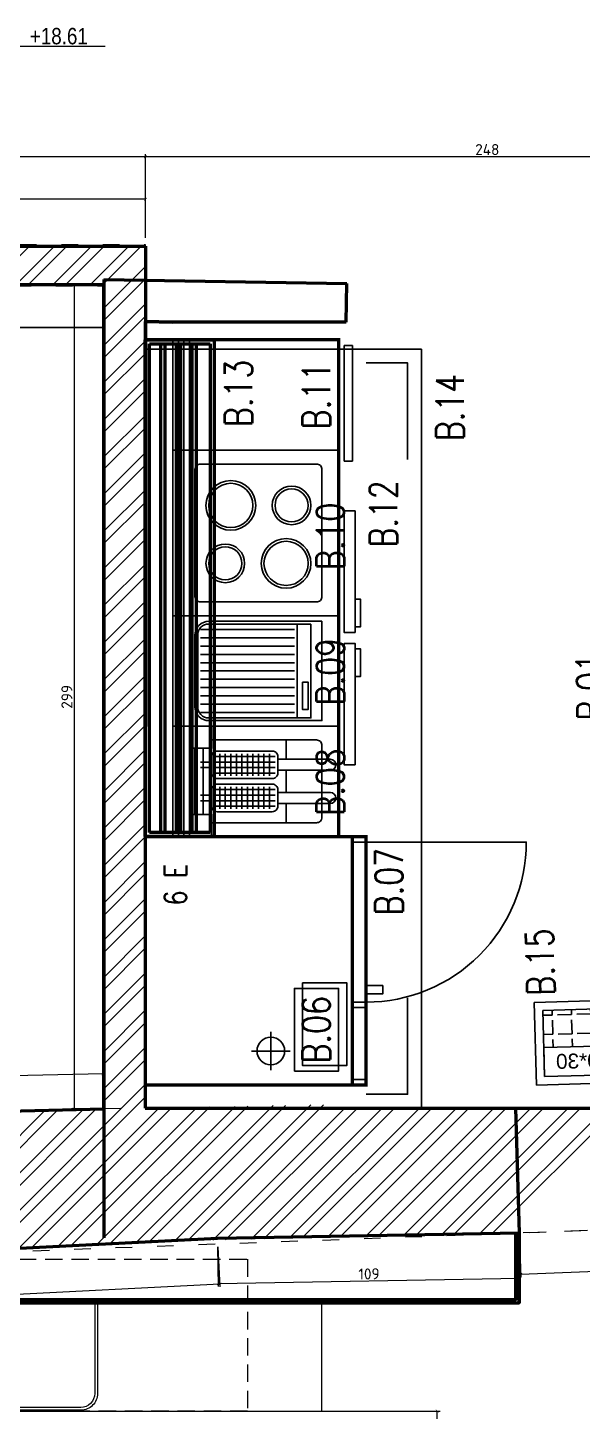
# Model space of a CAD drawing. Header units: inches. Extents: x -10121 to 9010, y 58067 to 62726.
# Drawn here: x -1841 to -1640, y 61299 to 61800 of the extents above; entities that cross this region are included whole.
import ezdxf
from ezdxf.enums import TextEntityAlignment as Align

# ---------------------------------------------------------------- set-up
doc = ezdxf.new("R2010")
doc.units = ezdxf.units.IN
doc.linetypes.add('ACAD_ISO03W100', pattern=[30, 12, -18])
doc.linetypes.add('HIDDEN', pattern=[9.525, 6.35, -3.175])
for name, color, linetype in [('-DWG_ANA', 7, 'Continuous'), ('-DWG_DETAY1', 7, 'Continuous'), ('-DWG_DETAY2', 7, 'Continuous'), ('-DWG_DETAY4', 7, 'Continuous'), ('DVL-C', 7, 'Continuous'), ('Kıtc-002 Çizgi', 7, 'Continuous'), ('Kıtc-028 Yer Izgarası', 252, 'Continuous'), ('NO', 7, 'Continuous'), ('NO-C', 7, 'Continuous'), ('PLAN', 9, 'Continuous')]:
    doc.layers.add(name, color=color, linetype=linetype)
for name, color, linetype, lineweight in [('A-DUVAR 0.20', 41, 'Continuous', 20), ('A-DUVAR 0.50', 40, 'Continuous', 50), ('Auto-Metal', 71, 'Continuous', 18), ('Auto-Olcu', 33, 'Continuous', 15), ('Auto-Silik', 251, 'Continuous', 5), ('Auto-Silik_Cizgiler', 47, 'Continuous', 9), ('Auto-SilikCizgiler', 251, 'Continuous', 9), ('Auto-Tefris', 32, 'Continuous', 9), ('OLCU+KOT', 70, 'Continuous', 20)]:
    doc.layers.add(name, color=color, linetype=linetype, lineweight=lineweight)
doc.styles.add('1-20', font='isocpeur.ttf', dxfattribs={"height": 4})
doc.styles.add('ROMANS', font='romans.shx', dxfattribs={"width": 0.8})
doc.styles.get("Standard").update_dxf_attribs({"font": 'arial.ttf'})
doc.styles.add('STYLE1', font='technic_.ttf')
doc.styles.add('TROMANS', font='romanstw.shx', dxfattribs={"width": 0.8})
doc.dimstyles.new('ölçü 1_20', dxfattribs={"dimtxt": 4, "dimasz": 1, "dimexe": 1, "dimexo": 3, "dimtad": 1, "dimdec": 0, "dimtxsty": '1-20', "dimblk": 'ARCHTICK', "dimcen": 1.5, "dimclrd": 256, "dimclre": 256, "dimclrt": 256, "dimadec": 0, "dimazin": 0, "dimtfac": 1, "dimtdec": 0, "dimtmove": 0, "dimatfit": 3, "dimldrblk": 'ARCHTICK', "dimfxl": 1, "dimlwd": -1, "dimlwe": -1, "dimarcsym": 0})

# ---------------------------------------------------------------- blocks, each defined once
blk = doc.blocks.new('_ARCHTICK')
at = {"color": 0, "linetype": 'ByBlock', "const_width": 0.15}
blk.add_lwpolyline([(-0.5, -0.5), (0.5, 0.5)], dxfattribs=at)
blk = doc.blocks.new('*D146')
at = {"layer": 'Auto-Olcu', "ltscale": 5, "transparency": 16777216}
for p, q in [((-1662.4, 61360.22), (-1661.9, 61347.24)), ((-1565.09, 61363.94), (-1564.59, 61350.96)), ((-1564.63, 61351.96), (-1661.94, 61348.24))]:
    blk.add_line(p, q, dxfattribs=at)
at = {"layer": 'DEFPOINTS', "color": 0, "ltscale": 5, "transparency": 16777216}
for p in [(-1565.2, 61366.94), (-1662.52, 61363.22), (-1661.94, 61348.24)]:
    blk.add_point(p, dxfattribs=at)
at = {"layer": 'Auto-Olcu', "ltscale": 5, "transparency": 16777216}
for p, rotation in [((-1564.63, 61351.96), 2.1900749773088), ((-1661.94, 61348.24), 182.1900749773088)]:
    blk.add_blockref('_ARCHTICK', p, dxfattribs=dict(at, rotation=rotation))
at = {"layer": 'Auto-Olcu', "ltscale": 5, "transparency": 16777216, "insert": (-1613.39, 61352.72), "char_height": 4, "attachment_point": 5, "rotation": 2.1901, "style": '1-20'}
blk.add_mtext('97', dxfattribs=at)
blk = doc.blocks.new('*D147')
at = {"layer": 'Auto-Olcu', "ltscale": 5, "transparency": 16777216}
for p, q in [((-1662.46, 61360.22), (-1662.21, 61345.77)), ((-1771.72, 61358.31), (-1771.47, 61343.85)), ((-1662.23, 61346.77), (-1771.49, 61344.85))]:
    blk.add_line(p, q, dxfattribs=at)
at = {"layer": 'DEFPOINTS', "color": 0, "ltscale": 5, "transparency": 16777216}
for p in [(-1771.77, 61361.31), (-1662.52, 61363.22), (-1771.49, 61344.85)]:
    blk.add_point(p, dxfattribs=at)
at = {"layer": 'Auto-Olcu', "ltscale": 5, "transparency": 16777216}
for p, rotation in [((-1771.49, 61344.85), 181.0043439624046), ((-1662.23, 61346.77), 1.004343962404661)]:
    blk.add_blockref('_ARCHTICK', p, dxfattribs=dict(at, rotation=rotation))
at = {"layer": 'Auto-Olcu', "ltscale": 5, "transparency": 16777216, "insert": (-1716.9, 61348.44), "char_height": 4, "attachment_point": 5, "rotation": 1.0043, "style": '1-20'}
blk.add_mtext('109', dxfattribs=at)
blk = doc.blocks.new('*D148')
at = {"layer": 'Auto-Olcu', "ltscale": 5, "transparency": 16777216}
for p, q in [((-1771.62, 61358.31), (-1770.89, 61343.73)), ((-1770.94, 61344.73), (-2233.94, 61321.4)), ((-2234.62, 61334.97), (-2233.89, 61320.4))]:
    blk.add_line(p, q, dxfattribs=at)
at = {"layer": 'DEFPOINTS', "color": 0, "ltscale": 5, "transparency": 16777216}
for p in [(-1771.77, 61361.31), (-2234.77, 61337.97), (-2233.94, 61321.4)]:
    blk.add_point(p, dxfattribs=at)
at = {"layer": 'Auto-Olcu', "ltscale": 5, "transparency": 16777216}
for p, rotation in [((-1770.94, 61344.73), 2.885342304133873), ((-2233.94, 61321.4), 182.8853423041339)]:
    blk.add_blockref('_ARCHTICK', p, dxfattribs=dict(at, rotation=rotation))
at = {"layer": 'Auto-Olcu', "ltscale": 5, "transparency": 16777216, "insert": (-2002.57, 61335.69), "char_height": 4, "attachment_point": 5, "rotation": 2.8853, "style": '1-20'}
blk.add_mtext('464', dxfattribs=at)
blk = doc.blocks.new('*D203')
at = {"layer": 'Auto-Olcu', "ltscale": 5, "transparency": 16777216}
for p, q in [((-1815.94, 61706.89), (-1824.67, 61706.89)), ((-1823.67, 61706.89), (-1823.67, 61408.21)), ((-1815.94, 61408.21), (-1824.67, 61408.21))]:
    blk.add_line(p, q, dxfattribs=at)
at = {"layer": 'DEFPOINTS', "color": 0, "ltscale": 5, "transparency": 16777216}
for p in [(-1812.94, 61706.89), (-1823.67, 61408.21), (-1812.94, 61408.21)]:
    blk.add_point(p, dxfattribs=at)
at = {"layer": 'Auto-Olcu', "ltscale": 5, "transparency": 16777216}
for p, rotation in [((-1823.67, 61706.89), 90), ((-1823.67, 61408.21), 270)]:
    blk.add_blockref('_ARCHTICK', p, dxfattribs=dict(at, rotation=rotation))
at = {"layer": 'Auto-Olcu', "ltscale": 5, "transparency": 16777216, "insert": (-1826.3, 61557.55), "char_height": 4, "attachment_point": 5, "rotation": 90, "style": '1-20'}
blk.add_mtext('299', dxfattribs=at)
blk = doc.blocks.new('*D204')
at = {"layer": 'Auto-Olcu', "ltscale": 5, "transparency": 16777216}
for p, q in [((-1920.58, 61418.68), (-1813.22, 61421.01)), ((-1813, 61411.21), (-1813.24, 61422.01)), ((-1920.37, 61408.89), (-1920.6, 61419.68))]:
    blk.add_line(p, q, dxfattribs=at)
at = {"layer": 'DEFPOINTS', "color": 0, "ltscale": 5, "transparency": 16777216}
for p in [(-1813.22, 61421.01), (-1920.3, 61405.89), (-1812.94, 61408.21)]:
    blk.add_point(p, dxfattribs=at)
at = {"layer": 'Auto-Olcu', "ltscale": 5, "transparency": 16777216}
for p, rotation in [((-1813.22, 61421.01), 1.238634670894709), ((-1920.58, 61418.68), 181.2386346708947)]:
    blk.add_blockref('_ARCHTICK', p, dxfattribs=dict(at, rotation=rotation))
at = {"layer": 'Auto-Olcu', "ltscale": 5, "transparency": 16777216, "insert": (-1866.95, 61422.47), "char_height": 4, "attachment_point": 5, "rotation": 1.2386, "style": '1-20'}
blk.add_mtext('107', dxfattribs=at)
blk = doc.blocks.new('*D205')
at = {"layer": 'Auto-Olcu', "ltscale": 5, "transparency": 16777216}
for p, q in [((-1797.86, 61730.64), (-1797.86, 61754.23)), ((-1550.28, 61753.23), (-1797.86, 61753.23)), ((-1550.28, 61743.62), (-1550.28, 61754.23))]:
    blk.add_line(p, q, dxfattribs=at)
at = {"layer": 'DEFPOINTS', "color": 0, "ltscale": 5, "transparency": 16777216}
for p in [(-1797.86, 61753.23), (-1550.28, 61740.62), (-1797.86, 61727.64)]:
    blk.add_point(p, dxfattribs=at)
at = {"layer": 'Auto-Olcu', "ltscale": 5, "transparency": 16777216, "rotation": 180}
blk.add_blockref('_ARCHTICK', (-1797.86, 61753.23), dxfattribs=at)
at = {"layer": 'Auto-Olcu', "ltscale": 5, "transparency": 16777216}
blk.add_blockref('_ARCHTICK', (-1550.28, 61753.23), dxfattribs=at)
at = {"layer": 'Auto-Olcu', "ltscale": 5, "transparency": 16777216, "insert": (-1674.07, 61755.85), "char_height": 4, "attachment_point": 5, "style": '1-20'}
blk.add_mtext('248', dxfattribs=at)
blk = doc.blocks.new('*D206')
at = {"layer": 'Auto-Olcu', "ltscale": 5, "transparency": 16777216}
for p, q in [((-2225.35, 61723.89), (-2225.35, 61738.86)), ((-1797.85, 61737.86), (-2225.35, 61737.86)), ((-1797.85, 61723.89), (-1797.85, 61738.86))]:
    blk.add_line(p, q, dxfattribs=at)
at = {"layer": 'DEFPOINTS', "color": 0, "ltscale": 5, "transparency": 16777216}
for p in [(-2225.35, 61737.86), (-2225.35, 61720.89), (-1797.85, 61720.89)]:
    blk.add_point(p, dxfattribs=at)
at = {"layer": 'Auto-Olcu', "ltscale": 5, "transparency": 16777216}
for p, rotation in [((-2225.35, 61737.86), 180.0000000000039), ((-1797.85, 61737.86), 3.836930773104541e-12)]:
    blk.add_blockref('_ARCHTICK', p, dxfattribs=dict(at, rotation=rotation))
at = {"layer": 'Auto-Olcu', "ltscale": 5, "transparency": 16777216, "insert": (-2011.6, 61740.49), "char_height": 4, "attachment_point": 5, "style": '1-20'}
blk.add_mtext('427', dxfattribs=at)
blk = doc.blocks.new('*D208')
at = {"layer": 'Auto-Olcu', "ltscale": 5, "transparency": 16777216}
for p, q in [((-2355.79, 61723.89), (-2355.79, 61754.23)), ((-1797.85, 61753.23), (-2355.79, 61753.23)), ((-1797.85, 61723.89), (-1797.85, 61754.23))]:
    blk.add_line(p, q, dxfattribs=at)
at = {"layer": 'DEFPOINTS', "color": 0, "ltscale": 5, "transparency": 16777216}
for p in [(-2355.79, 61753.23), (-2355.79, 61720.89), (-1797.85, 61720.89)]:
    blk.add_point(p, dxfattribs=at)
at = {"layer": 'Auto-Olcu', "ltscale": 5, "transparency": 16777216}
for p, rotation in [((-2355.79, 61753.23), 180.0000000000029), ((-1797.85, 61753.23), 2.957634137601417e-12)]:
    blk.add_blockref('_ARCHTICK', p, dxfattribs=dict(at, rotation=rotation))
at = {"layer": 'Auto-Olcu', "ltscale": 5, "transparency": 16777216, "insert": (-2076.82, 61755.85), "char_height": 4, "attachment_point": 5, "style": '1-20'}
blk.add_mtext('558', dxfattribs=at)
blk = doc.blocks.new('*D293')
at = {"layer": 'Auto-Olcu', "ltscale": 5, "transparency": 16777216}
for p, q in [((-1662.4, 61360.22), (-1661.9, 61347.24)), ((-1565.09, 61363.94), (-1564.59, 61350.96)), ((-1564.63, 61351.96), (-1661.94, 61348.24))]:
    blk.add_line(p, q, dxfattribs=at)
at = {"layer": 'DEFPOINTS', "color": 0, "ltscale": 5, "transparency": 16777216}
for p in [(-1565.2, 61366.94), (-1662.52, 61363.22), (-1661.94, 61348.24)]:
    blk.add_point(p, dxfattribs=at)
at = {"layer": 'Auto-Olcu', "ltscale": 5, "transparency": 16777216}
for p, rotation in [((-1564.63, 61351.96), 2.190074977290335), ((-1661.94, 61348.24), 182.1900749772904)]:
    blk.add_blockref('_ARCHTICK', p, dxfattribs=dict(at, rotation=rotation))
at = {"layer": 'Auto-Olcu', "ltscale": 5, "transparency": 16777216, "insert": (-1613.39, 61352.72), "char_height": 4, "attachment_point": 5, "rotation": 2.1901, "style": '1-20'}
blk.add_mtext('97', dxfattribs=at)
blk = doc.blocks.new('*D303')
at = {"layer": 'Auto-Olcu', "ltscale": 5, "transparency": 16777216}
for p, q in [((-1751.04, 61298.75), (-1691.19, 61298.75)), ((-1692.19, 61248.75), (-1692.19, 61298.75)), ((-1685.52, 61248.75), (-1693.19, 61248.75))]:
    blk.add_line(p, q, dxfattribs=at)
at = {"layer": 'DEFPOINTS', "color": 0, "ltscale": 5, "transparency": 16777216}
for p in [(-1754.04, 61298.75), (-1692.19, 61298.75), (-1682.52, 61248.75)]:
    blk.add_point(p, dxfattribs=at)
at = {"layer": 'Auto-Olcu', "ltscale": 5, "transparency": 16777216}
for p, rotation in [((-1692.19, 61298.75), 90), ((-1692.19, 61248.75), 270)]:
    blk.add_blockref('_ARCHTICK', p, dxfattribs=dict(at, rotation=rotation))
at = {"layer": 'Auto-Olcu', "ltscale": 5, "transparency": 16777216, "insert": (-1694.81, 61273.75), "char_height": 4, "attachment_point": 5, "rotation": 90, "style": '1-20'}
blk.add_mtext('50', dxfattribs=at)
blk = doc.blocks.new('rat-fke006')
at = {"layer": '-DWG_ANA', "color": 0, "const_width": 1.2}
blk.add_lwpolyline([(0, 0), (90, 0), (90, -75), (0, -75)], close=True, dxfattribs=at)
at = {"layer": '-DWG_DETAY1', "color": 0}
for points in [[(12.29, -38.49), (12.29, -52.49)], [(5.29, -45.49), (19.29, -45.49)], [(88, -75), (88, -80), (30, -80), (30, -75), (28, -75), (28, -80), (2, -80), (2, -75)], [(33, -80), (33, -86), (36, -86), (36, -80)]]:
    blk.add_lwpolyline(points, dxfattribs=at)
blk.add_circle((12.29, -45.49), 5, dxfattribs=at)
at = {"layer": '-DWG_DETAY4', "color": 0}
blk.add_lwpolyline([(30, -80, 0.414214), (88, -138), (88, -80)], format="xyb", dxfattribs=at)
at = {"layer": 'NO-C', "color": 0}
blk.add_lwpolyline([(5, -54), (35, -54), (35, -70), (5, -70)], close=True, dxfattribs=at)
at = {"layer": '-DWG_DETAY1', "color": 0, "linetype": 'Continuous', "style": 'TROMANS', "width": 0.8}
blk.add_text('6 E', height=8, dxfattribs=at).set_placement((65, -15))
at = {"layer": 'NO', "linetype": 'Continuous', "style": 'ROMANS', "width": 0.8}
blk.add_attdef('NO', text='', height=10, dxfattribs=at).set_placement((20, -62), align=Align.MIDDLE)
blk = doc.blocks.new('A$C002F5152')
at = {"layer": '-DWG_ANA', "color": 0}
blk.add_lwpolyline([(0, 0), (0, 60), (60, 60), (60, 0)], close=True, dxfattribs=at)
at = {"layer": '-DWG_DETAY1', "color": 0, "linetype": 'Continuous'}
blk.add_lwpolyline([(37, 5), (52, 5, 0.414214), (54, 7), (54, 53, 0.414214), (52, 55), (37, 55), (10, 55, 0.414214), (8, 53), (8, 7, 0.414214), (10, 5)], format="xyb", close=True, dxfattribs=at)
at = {"layer": '-DWG_DETAY1', "color": 0}
for centre, radius in [((19, 41), 7), ((41, 41), 9), ((21, 20), 9), ((43, 20), 7)]:
    blk.add_circle(centre, radius, dxfattribs=at)
at = {"layer": '-DWG_DETAY2', "color": 0}
for points in [[(2, 0), (2, 60)], [(2, 0), (2, 60)], [(4, 0), (4, 60)], [(4, 0), (4, 60)], [(6, 0), (6, 60)]]:
    blk.add_lwpolyline(points, dxfattribs=at)
for centre, radius in [((19, 41), 6), ((41, 41), 8), ((21, 20), 8), ((43, 20), 6)]:
    blk.add_circle(centre, radius, dxfattribs=at)
at = {"layer": 'NO', "color": 0, "linetype": 'Continuous', "invisible_edges": 11}
blk.add_3dface([(50, 18, 0.04), (50, 43, 0.04), (60, 43, 0.04), (60, 18, 0.04)], dxfattribs=at)
at = {"layer": 'NO', "linetype": 'Continuous', "style": 'ROMANS', "width": 0.8}
blk.add_attdef('NO', text='', height=10, rotation=90, dxfattribs=at).set_placement((57, 31.2), align=Align.MIDDLE)
blk = doc.blocks.new('A$C489B2275')
at = {"layer": '-DWG_ANA', "color": 0}
blk.add_lwpolyline([(0, 0), (0, 40), (60, 40), (60, 0)], close=True, dxfattribs=at)
at = {"layer": '-DWG_DETAY1', "color": 0, "linetype": 'Continuous'}
blk.add_lwpolyline([(54, 2), (13, 2, -0.414214), (8, 7), (8, 33, -0.414214), (13, 38), (54, 38)], format="xyb", close=True, dxfattribs=at)
for points in [[(45, 3), (45, 37)], [(10, 35), (44, 35)], [(10, 32), (44, 32)], [(10, 29), (44, 29)], [(10, 26), (44, 26)], [(10, 23), (44, 23)], [(10, 20), (44, 20)], [(10, 17), (44, 17)], [(10, 14), (44, 14)], [(10, 11), (44, 11)], [(10, 8), (44, 8)], [(10, 5), (44, 5)]]:
    blk.add_lwpolyline(points, dxfattribs=at)
blk.add_lwpolyline([(47, 24), (47, 34), (49, 34), (49, 24)], close=True, dxfattribs=at)
at = {"layer": '-DWG_DETAY2', "color": 0}
for points in [[(2, 0), (2, 40)], [(2, 0), (2, 40)], [(4, 0), (4, 40)], [(4, 0), (4, 40)], [(6, 0), (6, 40)]]:
    blk.add_lwpolyline(points, dxfattribs=at)
at = {"layer": '-DWG_DETAY2', "color": 0, "linetype": 'Continuous'}
blk.add_lwpolyline([(50, 3), (13, 3, -0.414214), (9, 7), (9, 33, -0.414214), (13, 37), (50, 37)], format="xyb", close=True, dxfattribs=at)
at = {"layer": 'NO', "color": 0, "linetype": 'Continuous', "invisible_edges": 11}
blk.add_3dface([(50, 7, 0.04), (50, 32, 0.04), (60, 32, 0.04), (60, 7, 0.04)], dxfattribs=at)
at = {"layer": 'NO', "linetype": 'Continuous', "style": 'ROMANS', "width": 0.8}
blk.add_attdef('NO', text='', height=10, rotation=90, dxfattribs=at).set_placement((57, 20.2), align=Align.MIDDLE)
blk = doc.blocks.new('A$C75557776')
at = {"layer": '-DWG_ANA', "color": 0}
blk.add_lwpolyline([(0, 0), (0, 40), (60, 40), (60, 0)], close=True, dxfattribs=at)
at = {"layer": '-DWG_DETAY1', "color": 0, "linetype": 'Continuous'}
for points in [[(6, 32), (14, 32), (14, 40), (6, 40)], [(6, 0), (14, 0), (14, 8), (6, 8)]]:
    blk.add_lwpolyline(points, close=True, dxfattribs=at)
for points in [[(8, 32), (8, 8)], [(11, 20), (11, 32)], [(41, 28), (41, 35)], [(14, 27), (10, 27)], [(15, 29), (37, 29)], [(15, 27), (37, 27)], [(17, 22), (17, 30)], [(19, 22), (19, 30)], [(21, 22), (21, 30)], [(23, 22), (23, 30)], [(25, 22), (25, 30)], [(27, 22), (27, 30)], [(29, 22), (29, 30)], [(31, 22), (31, 30)], [(33, 22), (33, 30)], [(35, 22), (35, 30)], [(14, 25), (10, 25)], [(15, 25), (37, 25)], [(15, 23), (37, 23)], [(41, 16), (41, 24)], [(11, 8), (11, 20)], [(15, 17), (37, 17)], [(17, 10), (17, 18)], [(19, 10), (19, 18)], [(21, 10), (21, 18)], [(23, 10), (23, 18)], [(25, 10), (25, 18)], [(27, 10), (27, 18)], [(29, 10), (29, 18)], [(31, 10), (31, 18)], [(33, 10), (33, 18)], [(35, 10), (35, 18)], [(14, 15), (10, 15)], [(14, 13), (10, 13)], [(15, 15), (37, 15)], [(15, 13), (37, 13)], [(15, 11), (37, 11)], [(41, 5), (41, 12)]]:
    blk.add_lwpolyline(points, dxfattribs=at)
for points in [[(14, 5), (37, 5), (52, 5, 0.414214), (54, 7), (54, 33, 0.414214), (52, 35), (37, 35), (14, 35)], [(38, 24), (57, 24, 1), (57, 28), (38, 28)], [(38, 12), (57, 12, 1), (57, 16), (38, 16)]]:
    blk.add_lwpolyline(points, format="xyb", dxfattribs=at)
at = {"layer": '-DWG_DETAY1', "color": 0}
for points in [[(16, 21), (36, 21, 0.414214), (38, 23), (38, 29, 0.414214), (36, 31), (16, 31, 0.414214), (14, 29), (14, 23, 0.414214)], [(16, 9), (36, 9, 0.414214), (38, 11), (38, 17, 0.414214), (36, 19), (16, 19, 0.414214), (14, 17), (14, 11, 0.414214)]]:
    blk.add_lwpolyline(points, format="xyb", close=True, dxfattribs=at)
at = {"layer": '-DWG_DETAY2', "color": 0}
for points in [[(2, 0), (2, 40)], [(2, 0), (2, 40)], [(4, 0), (4, 40)], [(4, 0), (4, 40)], [(6, 0), (6, 40)]]:
    blk.add_lwpolyline(points, dxfattribs=at)
at = {"layer": 'NO', "color": 0, "linetype": 'Continuous', "invisible_edges": 11}
blk.add_3dface([(50, 7, 0.04), (50, 32, 0.04), (60, 32, 0.04), (60, 7, 0.04)], dxfattribs=at)
at = {"layer": 'NO', "linetype": 'Continuous', "style": 'ROMANS', "width": 0.8}
blk.add_attdef('NO', text='', height=10, rotation=90, dxfattribs=at).set_placement((57, 20.2), align=Align.MIDDLE)
blk = doc.blocks.new('A$C20B009E2')
at = {"layer": '-DWG_ANA', "color": 0}
blk.add_lwpolyline([(60, 40), (60, 0), (0, 0), (0, 40)], close=True, dxfattribs=at)
at = {"layer": '-DWG_DETAY2', "color": 0}
for points in [[(54, 40), (54, 0)], [(56, 40), (56, 0)], [(56, 40), (56, 0)], [(58, 40), (58, 0)], [(58, 40), (58, 0)]]:
    blk.add_lwpolyline(points, dxfattribs=at)
at = {"layer": 'NO', "color": 0, "linetype": 'Continuous', "invisible_edges": 11}
blk.add_3dface([(15, 33, 0.04), (15, 8, 0.04), (0, 8, 0.04), (0, 33, 0.04)], dxfattribs=at)
at = {"layer": 'NO', "linetype": 'Continuous', "style": 'ROMANS', "width": 0.8}
blk.add_attdef('NO', text='', height=10, rotation=270, dxfattribs=at).set_placement((8, 19.8), align=Align.MIDDLE)
blk = doc.blocks.new('A$C3123661D')
at = {"layer": '-DWG_ANA', "color": 0, "const_width": 1.2}
blk.add_lwpolyline([(91.28, 0.6), (91.28, 180.6), (21.28, 180.6), (21.28, 0.6)], close=True, dxfattribs=at)
at = {"layer": '-DWG_DETAY1', "color": 0}
for p, q in [((19.28, 178.6), (16.28, 178.6)), ((16.28, 178.6), (16.28, 136.6)), ((19.28, 136.6), (19.28, 178.6)), ((16.28, 136.6), (19.28, 136.6))]:
    blk.add_line(p, q, dxfattribs=at)
for points in [[(19.28, 118.6), (15.28, 118.6), (15.28, 74.6), (19.28, 74.6)], [(19.28, 70.6), (15.28, 70.6), (15.28, 26.6), (19.28, 26.6)]]:
    blk.add_lwpolyline(points, close=True, dxfattribs=at)
at = {"layer": '-DWG_DETAY2', "color": 0}
for points in [[(15.28, 86.6), (13.28, 86.6), (13.28, 76.6), (15.28, 76.6)], [(15.28, 68.6), (13.28, 68.6), (13.28, 58.6), (15.28, 58.6)]]:
    blk.add_lwpolyline(points, dxfattribs=at)
at = {"layer": 'NO', "linetype": 'Continuous', "style": 'ROMANS', "width": 0.8}
blk.add_attdef('NO', text='', height=10, rotation=270, dxfattribs=at).set_placement((5, 117.55), align=Align.MIDDLE)
blk = doc.blocks.new('T_140')
at = {"layer": '-DWG_ANA', "color": 0, "const_width": 1.2}
blk.add_lwpolyline([(0, 0), (140, 0), (140, -70), (0, -70)], close=True, dxfattribs=at)
blk = doc.blocks.new('GN14')
at = {"layer": '-DWG_DETAY1', "color": 0}
blk.add_lwpolyline([(0, 0), (0, -27), (16, -27), (16, 0)], close=True, dxfattribs=at)
blk.add_lwpolyline([(14, -5), (14, -22, -0.414214), (11, -25), (5, -25, -0.414214), (2, -22), (2, -5, -0.414214), (5, -2), (11, -2, -0.414214)], format="xyb", close=True, dxfattribs=at)
at = {"layer": '-DWG_DETAY1', "color": 0, "const_width": 1}
blk.add_lwpolyline([(5, -3), (10.8, -3, -0.414214), (13, -5.2), (13, -22)], format="xyb", dxfattribs=at)
blk = doc.blocks.new('A$C16A674B4')
at = {"layer": '-DWG_DETAY1', "color": 0}
for points in [[(6, 138.6), (3, 138.6), (3, 98.6), (6, 98.6)], [(6, 94.6), (2, 94.6), (2, 50.6), (6, 50.6)], [(6, 46.6), (2, 46.6), (2, 2.6), (6, 2.6)]]:
    blk.add_lwpolyline(points, close=True, dxfattribs=at)
at = {"layer": '-DWG_DETAY2', "color": 0}
for points in [[(2, 62.6), (0, 62.6), (0, 52.6), (2, 52.6)], [(2, 44.6), (0, 44.6), (0, 34.6), (2, 34.6)]]:
    blk.add_lwpolyline(points, dxfattribs=at)
at = {"layer": 'PLAN', "color": 0, "linetype": 'Continuous'}
blk.add_lwpolyline([(47, 1.6), (47, 141.6)], dxfattribs=at)
at = {"layer": '-DWG_ANA', "color": 0, "extrusion": (0, 0, -1), "zscale": -1, "rotation": 90}
blk.add_blockref('T_140', (-78, 0.6), dxfattribs=at)
at = {"layer": 'PLAN', "color": 0, "extrusion": (0, 0, -1), "zscale": -1, "rotation": 90}
for p in [(-75, 119.6), (-75, 103.6), (-75, 87.6), (-75, 71.6), (-75, 55.6), (-75, 39.6), (-75, 23.6), (-75, 7.6)]:
    blk.add_blockref('GN14', p, dxfattribs=at)
at = {"layer": 'NO', "linetype": 'Continuous', "style": 'ROMANS', "width": 0.8}
blk.add_attdef('NO', text='', height=10, rotation=270, dxfattribs=at).set_placement((24.39, 23.79), align=Align.MIDDLE)
blk = doc.blocks.new('A$C0FC80E0E')
at = {"layer": 'A-DUVAR 0.50', "color": 0}
for p, q in [((39.02, 180), (14.02, 180)), ((14.02, 180), (14.02, 0)), ((37.52, 178.5), (15.52, 178.5)), ((15.52, 178.5), (15.52, 1.5)), ((20.48, 1.5), (20.48, 178.5)), ((21.98, 1.5), (21.98, 178.5)), ((26.16, 1.5), (26.16, 178.5)), ((27.66, 1.5), (27.66, 178.5)), ((31.84, 1.5), (31.84, 178.5)), ((33.34, 1.5), (33.34, 178.5)), ((37.52, 1.5), (37.52, 178.5)), ((39.02, 0), (39.02, 180)), ((14.02, 0), (39.02, 0)), ((15.52, 1.5), (37.52, 1.5))]:
    blk.add_line(p, q, dxfattribs=at)
at = {"layer": 'NO', "linetype": 'Continuous', "style": 'ROMANS', "width": 0.8}
blk.add_attdef('NO', text='', height=10, rotation=270, dxfattribs=at).set_placement((5, 9.64), align=Align.MIDDLE)
blk = doc.blocks.new('A$C428246CF')
at = {"layer": 'DVL-C', "color": 0}
blk.add_lwpolyline([(118, 275), (118, 0), (18, 0), (18, 275)], close=True, dxfattribs=at)
for points in [[(38, 270), (23, 270), (23, 235)], [(38, 5), (23, 5), (23, 40)]]:
    blk.add_lwpolyline(points, dxfattribs=at)
at = {"layer": 'NO', "linetype": 'Continuous', "style": 'ROMANS', "width": 0.8}
blk.add_attdef('NO', text='', height=10, rotation=270, dxfattribs=at).set_placement((5, 15), align=Align.MIDDLE)
blk = doc.blocks.new('T_098')
at = {"layer": '-DWG_ANA', "color": 0, "const_width": 1.2}
blk.add_lwpolyline([(0, 0), (90, 0), (90, -80), (0, -80)], close=True, dxfattribs=at)
blk = doc.blocks.new('TCN098')
at = {"layer": 'NO-C', "color": 0}
blk.add_lwpolyline([(53, -57), (83, -57), (83, -73), (53, -73)], close=True, dxfattribs=at)
at = {"layer": 'PLAN', "color": 0, "linetype": 'Continuous'}
blk.add_blockref('T_098', (0, 0), dxfattribs=at)
at = {"layer": 'NO', "linetype": 'Continuous', "style": 'ROMANS', "width": 0.8}
blk.add_attdef('NO', text='', height=10, dxfattribs=at).set_placement((68, -65), align=Align.MIDDLE)
blk = doc.blocks.new('A$C1AAB3821')
at = {"layer": 'Kıtc-028 Yer Izgarası'}
for p, q in [((30, 30), (0, 30)), ((0, 30), (0, 0)), ((27, 27), (3, 27)), ((3, 27), (3, 3)), ((3, 25.24), (7.74, 25.24)), ((9.65, 25.24), (9.65, 27)), ((9.65, 25.24), (14.73, 25.24)), ((16.63, 25.24), (16.63, 27)), ((16.63, 25.24), (21.71, 25.24)), ((23.62, 25.24), (23.62, 27)), ((23.62, 25.24), (27, 25.24)), ((27, 3), (27, 27)), ((30, 0), (30, 30)), ((9.65, 18.25), (9.65, 23.33)), ((16.63, 18.25), (16.63, 23.33)), ((23.62, 18.25), (23.62, 23.33)), ((3, 18.25), (7.74, 18.25)), ((9.65, 18.25), (14.73, 18.25)), ((9.65, 13.5), (9.65, 16.35)), ((16.63, 18.25), (21.71, 18.25)), ((16.63, 13.5), (16.63, 16.35)), ((23.62, 18.25), (27, 18.25)), ((23.62, 13.5), (23.62, 16.35)), ((27, 13.5), (3, 13.5)), ((3, 13.5), (3, 3)), ((27, 3), (27, 13.5)), ((0, 0), (30, 0)), ((3, 3), (27, 3)), ((3, 3), (27, 3))]:
    blk.add_line(p, q, dxfattribs=at)
blk.add_text('30*30', height=5.4, dxfattribs=at).set_placement((3, 5.64))

msp = doc.modelspace()

# ---------------------------------------------------------------- linework, layer by layer
at = {"layer": 'A-DUVAR 0.20', "linetype": 'ACAD_ISO03W100', "ltscale": 0.5}
msp.add_line((-1565.2, 61366.68), (-1662.52, 61363.22), dxfattribs=at)
at = {"layer": 'A-DUVAR 0.50'}
for p, q in [((-2225.35, 61720.89), (-1797.85, 61720.89)), ((-1797.85, 61720.89), (-1797.86, 61684.85)), ((-1812.94, 61706.89), (-1920.3, 61706.89)), ((-1812.94, 61408.21), (-1812.94, 61706.89)), ((-1797.86, 61684.85), (-1797.94, 61408.53)), ((-1920.3, 61405.89), (-1812.94, 61408.21)), ((-1663.81, 61408.53), (-1662.52, 61363.22)), ((-1771.77, 61361.31), (-2234.77, 61337.97)), ((-1662.52, 61363.22), (-1771.77, 61361.31)), ((-1662.52, 61363.22), (-1662.52, 61337.95)), ((-1861.24, 61337.95), (-1662.52, 61337.95))]:
    msp.add_line(p, q, dxfattribs=at)
at = {"layer": 'A-DUVAR 0.50', "color": 0}
for p, q in [((-1812.94, 61708.77), (-1812.94, 61361.53)), ((-1812.94, 61708.77), (-1724.92, 61707.38)), ((-1725.14, 61693.37), (-1724.92, 61707.38)), ((-1797.94, 61693.53), (-1797.94, 61408.53)), ((-1787.94, 61693.37), (-1797.94, 61693.53)), ((-1797.94, 61693.53), (-1787.94, 61693.37)), ((-1797.94, 61693.53), (-1787.94, 61693.37)), ((-1725.14, 61693.37), (-1787.94, 61693.37)), ((-1797.94, 61408.53), (-1545.94, 61408.53))]:
    msp.add_line(p, q, dxfattribs=at)
at = {"layer": 'A-DUVAR 0.50'}
for points in [[(-1854.24, 61337.96), (-1662.52, 61337.95), (-1662.52, 61363.22)], [(-1854.24, 61339.16), (-1663.72, 61339.15), (-1663.72, 61363.22)]]:
    msp.add_lwpolyline(points, dxfattribs=at)
at = {"layer": 'Auto-Metal', "ltscale": 5}
for points in [[(-1815.24, 61337.96), (-1815.24, 61305.07, -0.414214), (-1821.24, 61299.07), (-2087.82, 61299.07, -0.414214), (-2093.82, 61305.07), (-2093.82, 61337.95)], [(-1816.24, 61337.96), (-1816.24, 61305.07, -0.414214), (-1821.24, 61300.07), (-2087.82, 61300.07, -0.414214), (-2092.82, 61305.07), (-2092.82, 61337.95)]]:
    msp.add_lwpolyline(points, format="xyb", dxfattribs=at)
at = {"layer": 'Auto-Silik', "linetype": 'HIDDEN'}
msp.add_lwpolyline([(-1900.88, 61353.75), (-1760.88, 61353.75), (-1760.88, 61298.75), (-1900.88, 61298.75)], close=True, dxfattribs=at)
at = {"layer": 'Auto-Silik_Cizgiler'}
for p, q in [((-1853.81, 61706.89), (-1839.92, 61720.78)), ((-1844.83, 61706.89), (-1830.94, 61720.78)), ((-1840.34, 61706.89), (-1826.45, 61720.78)), ((-1831.36, 61706.89), (-1817.47, 61720.77)), ((-1826.87, 61706.89), (-1812.98, 61720.77)), ((-1817.89, 61706.89), (-1804.01, 61720.77)), ((-1813.4, 61706.89), (-1799.52, 61720.77)), ((-1812.94, 61698.37), (-1797.86, 61713.45)), ((-1812.94, 61693.88), (-1797.86, 61708.96)), ((-1812.94, 61684.9), (-1797.86, 61699.98)), ((-1812.94, 61680.41), (-1797.86, 61695.48)), ((-1812.94, 61671.43), (-1797.86, 61686.5)), ((-1812.94, 61666.94), (-1797.87, 61682.01)), ((-1812.94, 61657.96), (-1797.87, 61673.03)), ((-1812.94, 61653.47), (-1797.87, 61668.54)), ((-1812.94, 61644.49), (-1797.87, 61659.55)), ((-1812.94, 61640), (-1797.87, 61655.06)), ((-1812.94, 61631.02), (-1797.88, 61646.08)), ((-1812.94, 61626.53), (-1797.88, 61641.59)), ((-1812.94, 61617.55), (-1797.88, 61632.6)), ((-1812.94, 61613.06), (-1797.88, 61628.11)), ((-1812.94, 61604.07), (-1797.88, 61619.13)), ((-1812.94, 61599.58), (-1797.88, 61614.64)), ((-1812.94, 61590.6), (-1797.89, 61605.66)), ((-1812.94, 61586.11), (-1797.89, 61601.16)), ((-1812.94, 61577.13), (-1797.89, 61592.18)), ((-1812.94, 61572.64), (-1797.89, 61587.69)), ((-1812.94, 61563.66), (-1797.89, 61578.71)), ((-1812.94, 61559.17), (-1797.9, 61574.22)), ((-1812.94, 61550.19), (-1797.9, 61565.23)), ((-1812.94, 61545.7), (-1797.9, 61560.74)), ((-1812.94, 61536.72), (-1797.9, 61551.76)), ((-1812.94, 61532.23), (-1797.9, 61547.27)), ((-1812.94, 61523.25), (-1797.91, 61538.29)), ((-1812.94, 61518.76), (-1797.91, 61533.79)), ((-1812.94, 61509.78), (-1797.91, 61524.81)), ((-1812.94, 61505.29), (-1797.91, 61520.32)), ((-1812.94, 61496.31), (-1797.91, 61511.34)), ((-1812.94, 61491.82), (-1797.91, 61506.85)), ((-1812.94, 61482.84), (-1797.92, 61497.86)), ((-1812.94, 61478.35), (-1797.92, 61493.37)), ((-1812.94, 61469.37), (-1797.92, 61484.39)), ((-1812.94, 61464.88), (-1797.92, 61479.9)), ((-1812.94, 61455.9), (-1797.92, 61470.91)), ((-1812.94, 61451.41), (-1797.93, 61466.42)), ((-1812.94, 61442.43), (-1797.93, 61457.44)), ((-1812.94, 61437.94), (-1797.93, 61452.95)), ((-1812.94, 61428.96), (-1797.93, 61443.97)), ((-1812.94, 61424.47), (-1797.93, 61439.47)), ((-1812.94, 61415.49), (-1797.94, 61430.49)), ((-1812.94, 61411), (-1797.94, 61426)), ((-1858, 61356.96), (-1797.94, 61417.02)), ((-1853.27, 61357.2), (-1797.94, 61412.53)), ((-1886.37, 61355.53), (-1834.15, 61407.75)), ((-1881.64, 61355.77), (-1829.56, 61407.85)), ((-1872.18, 61356.24), (-1820.38, 61408.05)), ((-1867.46, 61356.48), (-1815.79, 61408.15)), ((-1843.81, 61357.67), (-1792.86, 61408.63)), ((-1839.08, 61357.91), (-1788.28, 61408.72)), ((-1829.63, 61358.39), (-1779.13, 61408.89)), ((-1824.9, 61358.63), (-1774.55, 61408.98)), ((-1815.44, 61359.1), (-1765.4, 61409.15)), ((-1810.71, 61359.34), (-1760.82, 61409.24)), ((-1801.26, 61359.82), (-1751.66, 61409.41)), ((-1796.53, 61360.06), (-1747.09, 61409.5)), ((-1787.29, 61360.32), (-1737.93, 61409.67)), ((-1782.67, 61360.44), (-1733.36, 61409.76)), ((-1773.45, 61360.69), (-1725.6, 61408.53)), ((-1768.84, 61360.81), (-1721.11, 61408.53)), ((-1759.61, 61361.06), (-1712.13, 61408.53)), ((-1755, 61361.18), (-1707.64, 61408.53)), ((-1745.77, 61361.43), (-1698.66, 61408.53)), ((-1741.16, 61361.55), (-1694.17, 61408.53)), ((-1731.93, 61361.79), (-1685.19, 61408.53)), ((-1727.32, 61361.92), (-1680.7, 61408.53)), ((-1718.09, 61362.16), (-1671.72, 61408.53)), ((-1713.48, 61362.29), (-1667.23, 61408.53)), ((-1704.25, 61362.53), (-1658.25, 61408.53)), ((-1699.64, 61362.66), (-1653.76, 61408.53)), ((-1690.41, 61362.9), (-1644.78, 61408.53)), ((-1685.8, 61363.03), (-1640.29, 61408.53)), ((-1676.57, 61363.27), (-1631.31, 61408.53)), ((-1671.96, 61363.39), (-1626.82, 61408.53)), ((-1662.73, 61363.64), (-1662.56, 61363.81))]:
    msp.add_line(p, q, dxfattribs=at)
at = {"layer": 'Auto-SilikCizgiler', "color": 1, "linetype": 'ACAD_ISO03W100', "ltscale": 0.5, "true_color": 0xe60000}
for p, q in [((-1797.92, 61707.08), (-1797.92, 61692.08)), ((-1812.92, 61408.4), (-2157.52, 61400.95)), ((-1812.92, 61408.4), (-1797.92, 61408.73))]:
    msp.add_line(p, q, dxfattribs=at)
for points in [[(-1918.28, 61721.46), (-1797.92, 61721.46), (-1797.92, 61707.08)], [(-1920.28, 61706.46), (-1812.92, 61706.46), (-1812.92, 61408.4)], [(-1797.92, 61692.08), (-1797.92, 61408.73)], [(-1928.57, 61353.54), (-1543.52, 61367.74)]]:
    msp.add_lwpolyline(points, dxfattribs=at)
at = {"layer": 'Auto-Tefris', "ltscale": 2}
for p, q in [((-1734.04, 61298.75), (-1734.04, 61337.95)), ((-2094.04, 61298.75), (-1734.04, 61298.75))]:
    msp.add_line(p, q, dxfattribs=at)
msp.add_lwpolyline([(-2093.82, 61337.96), (-1815.24, 61337.96), (-1815.24, 61305.07, -0.414214), (-1821.24, 61299.07), (-2087.82, 61299.07, -0.414214), (-2093.82, 61305.07)], format="xyb", close=True, dxfattribs=at)
at = {"layer": 'OLCU+KOT'}
msp.add_line((-1855.98, 61793.38), (-1812.43, 61793.38), dxfattribs=at)

# ---------------------------------------------------------------- block references
at = {"layer": 'A-DUVAR 0.50', "color": 0}
ref = msp.add_blockref('A$C3123661D', (-1706.66, 61506.32), dxfattribs=dict(at, xscale=-1, rotation=359.9999999999996))
ref.add_attrib('NO', 'B.12', dxfattribs={"layer": 'NO', "linetype": 'Continuous', "height": 10, "rotation": 90, "style": 'ROMANS', "width": 0.8}).set_placement((-1711.66, 61623.87), align=Align.MIDDLE)
ref = msp.add_blockref('A$C0FC80E0E', (-1758.93, 61506.92), dxfattribs=dict(at, xscale=-1))
ref.add_attrib('NO', 'B.13', dxfattribs={"layer": 'NO', "linetype": 'Continuous', "height": 10, "rotation": 90, "style": 'ROMANS', "width": 0.8}).set_placement((-1764.16, 61667.54), align=Align.MIDDLE)
ref = msp.add_blockref('A$C20B009E2', (-1727.94, 61646.92), dxfattribs=dict(at, xscale=-1, rotation=359.9999999999983))
ref.add_attrib('NO', 'B.11', dxfattribs={"layer": 'NO', "linetype": 'Continuous', "height": 10, "rotation": 90, "style": 'ROMANS', "width": 0.8}).set_placement((-1735.94, 61666.71), align=Align.MIDDLE)
ref = msp.add_blockref('A$C428246CF', (-1679.94, 61408.53), dxfattribs=dict(at, xscale=-1))
ref.add_attrib('NO', 'B.14', dxfattribs={"layer": 'NO', "linetype": 'Continuous', "height": 10, "rotation": 90, "style": 'ROMANS', "width": 0.8}).set_placement((-1687.61, 61662.43), align=Align.MIDDLE)
ref = msp.add_blockref('A$C002F5152', (-1787.94, 61646.92), dxfattribs=dict(at, xscale=-1, rotation=180))
ref.add_attrib('NO', 'B.10', dxfattribs={"layer": 'NO', "linetype": 'Continuous', "height": 10, "rotation": 90, "style": 'ROMANS', "width": 0.8}).set_placement((-1730.94, 61615.71), align=Align.MIDDLE)
ref = msp.add_blockref('A$C16A674B4', (-1629.41, 61598.83), dxfattribs=dict(at, xscale=-1, rotation=181.6362754351567))
ref.add_attrib('NO', 'B.01', dxfattribs={"layer": 'NO', "linetype": 'Continuous', "height": 10, "rotation": 91.6363, "style": 'ROMANS', "width": 0.8}).set_placement((-1636.66, 61561.25), align=Align.MIDDLE)
ref = msp.add_blockref('A$C489B2275', (-1787.94, 61586.92), dxfattribs=dict(at, xscale=-1, rotation=180))
ref.add_attrib('NO', 'B.09', dxfattribs={"layer": 'NO', "linetype": 'Continuous', "height": 10, "rotation": 90, "style": 'ROMANS', "width": 0.8}).set_placement((-1730.94, 61566.71), align=Align.MIDDLE)
ref = msp.add_blockref('A$C75557776', (-1787.94, 61546.92), dxfattribs=dict(at, xscale=-1, rotation=180))
ref.add_attrib('NO', 'B.08', dxfattribs={"layer": 'NO', "linetype": 'Continuous', "height": 10, "rotation": 90, "style": 'ROMANS', "width": 0.8}).set_placement((-1730.94, 61526.71), align=Align.MIDDLE)
at = {"layer": 'A-DUVAR 0.50', "color": 0, "rotation": 89.99999999999993}
msp.add_blockref('rat-fke006', (-1797.94, 61416.92), dxfattribs=at).add_auto_attribs({'NO': 'B.06'})
at = {"layer": 'A-DUVAR 0.50', "color": 0}
ref = msp.add_blockref('TCN098', (-1797.94, 61506.92), dxfattribs=dict(at, xscale=-1, rotation=90.00000000000112))
ref.add_attrib('NO', 'B.07', dxfattribs={"layer": 'NO', "linetype": 'Continuous', "height": 10, "rotation": 90, "style": 'ROMANS', "width": 0.8}).set_placement((-1709.64, 61490.62), align=Align.MIDDLE)
at = {"layer": 'Kıtc-002 Çizgi', "xscale": -1, "rotation": 1.636275435156689}
msp.add_blockref('A$C1AAB3821', (-1626.24, 61417.7), dxfattribs=at)

# ---------------------------------------------------------------- texts
at = {"layer": 'NO', "linetype": 'Continuous', "style": 'ROMANS', "width": 0.8}
msp.add_attdef('B.15', text='NO', height=10, rotation=91.6363, dxfattribs=at).set_placement((-1654.9, 61461.46), align=Align.MIDDLE)
at = {"layer": 'OLCU+KOT', "style": 'STYLE1'}
msp.add_text('+18.61', height=5.94, dxfattribs=at).set_placement((-1839.73, 61794))

# ---------------------------------------------------------------- dimensions: what is measured, and where the dimension line sits
at = {"layer": 'Auto-Olcu', "ltscale": 5}
for p1, p2, distance, picture, middle in [((-1797.85, 61720.89), (-2355.79, 61720.89), -32.34, '*D208', (-2076.82, 61755.85)), ((-1797.8547, 61720.888), (-2225.3526, 61720.888), -16.9743, '*D206', (-2011.6036, 61740.4873)), ((-1812.94, 61706.89), (-1812.94, 61408.21), -10.74, '*D203', (-1826.3, 61557.55)), ((-1920.3, 61405.89), (-1812.94, 61408.21), 12.8, '*D204', (-1866.95, 61422.47)), ((-1565.2, 61366.94), (-1662.52, 61363.22), 14.99, '*D146', (-1613.39, 61352.72)), ((-1565.2, 61366.94), (-1662.52, 61363.22), 14.99, '*D293', (-1613.39, 61352.72)), ((-1771.77, 61361.31), (-2234.77, 61337.97), 16.59, '*D148', (-2002.57, 61335.69)), ((-1662.52, 61363.22), (-1771.77, 61361.31), 16.45, '*D147', (-1716.9, 61348.44))]:
    dim = msp.add_aligned_dim(p1=p1, p2=p2, distance=distance, dimstyle='ölçü 1_20', dxfattribs=at)
    dim.commit()
    dim.dimension.update_dxf_attribs({"geometry": picture, "text_midpoint": middle})
dim = msp.add_linear_dim(base=(-1797.86, 61753.23), p1=(-1550.28, 61740.62), p2=(-1797.86, 61727.64), dimstyle='ölçü 1_20', dxfattribs=at)
dim.commit()
dim.dimension.update_dxf_attribs({"geometry": '*D205', "text_midpoint": (-1674.07, 61755.85)})
msp.add_aligned_dim(p1=(-1920.3, 61706.89), p2=(-1812.94, 61706.89), distance=-15.53, dimstyle='ölçü 1_20', dxfattribs=at).render()
dim = msp.add_linear_dim(base=(-1692.19, 61298.75), p1=(-1682.52, 61248.75), p2=(-1754.04, 61298.75), angle=90, dimstyle='ölçü 1_20', dxfattribs=at)
dim.commit()
dim.dimension.update_dxf_attribs({"geometry": '*D303', "text_midpoint": (-1694.81, 61273.75)})

doc.saveas('drawing.dxf')
